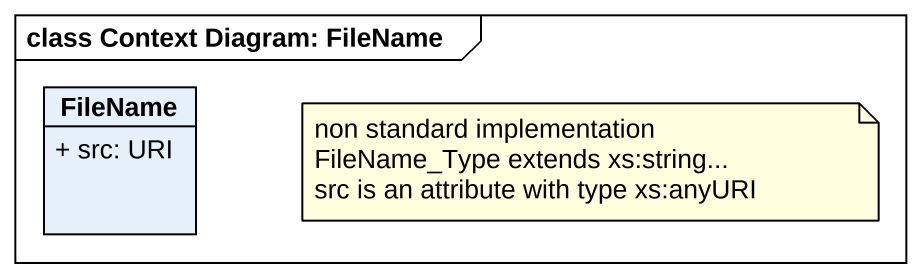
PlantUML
@startuml
mainframe class Context Diagram: FileName
hide circle
hide empty members
skinparam classAttributeIconSize 0
class FileName {
  + src: URI
}
note as N1
  non standard implementation
  FileName_Type extends xs:string...
  src is an attribute with type xs:anyURI
end note
@enduml
